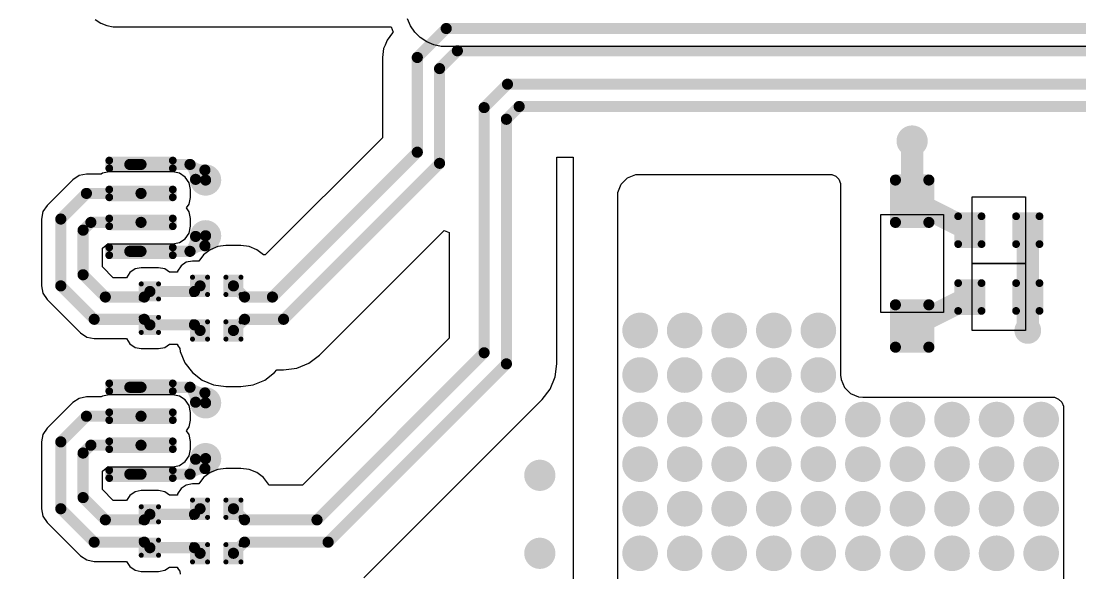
# Model space of a CAD drawing. Header units: millimetres. Extents: x 194 to 375, y 175 to 317.
# Drawn here: x 230.61 to 254.37, y 278.81 to 291.19 of the extents above; entities that cross this region are included whole.
import ezdxf

# ---------------------------------------------------------------- set-up
doc = ezdxf.new("R2010")
doc.units = ezdxf.units.MM
doc.layers.add('Mechanical20', color=56, linetype='Continuous')
doc.layers.add('TopLayer', color=1, linetype='Continuous')

# ---------------------------------------------------------------- blocks, each defined once
blk = doc.blocks.new('TSSOP_8_4')
at = {"layer": 'TopLayer', "const_width": 0.0875}
for points in [[(-1.106, 4.013, 1), (-1.019, 4.013, 1)], [(-0.931, 4.013, 1), (-0.844, 4.013, 1)], [(-0.456, 4.013, 1), (-0.369, 4.013, 1)], [(-0.281, 4.013, 1), (-0.194, 4.013, 1)], [(0.194, 4.013, 1), (0.281, 4.013, 1)], [(0.369, 4.013, 1), (0.456, 4.013, 1)], [(0.844, 4.013, 1), (0.931, 4.013, 1)], [(1.019, 4.013, 1), (1.106, 4.013, 1)], [(-1.106, 2.588, 1), (-1.019, 2.588, 1)], [(-0.931, 2.588, 1), (-0.844, 2.588, 1)], [(-0.456, 2.588, 1), (-0.369, 2.588, 1)], [(-0.281, 2.588, 1), (-0.194, 2.588, 1)], [(0.194, 2.588, 1), (0.281, 2.588, 1)], [(0.369, 2.588, 1), (0.456, 2.588, 1)], [(0.844, 2.588, 1), (0.931, 2.588, 1)], [(1.019, 2.588, 1), (1.106, 2.588, 1)], [(-1.106, -2.588, 1), (-1.019, -2.588, 1)], [(-0.931, -2.588, 1), (-0.844, -2.588, 1)], [(-0.456, -2.588, 1), (-0.369, -2.588, 1)], [(-0.281, -2.588, 1), (-0.194, -2.588, 1)], [(0.194, -2.588, 1), (0.281, -2.588, 1)], [(0.369, -2.588, 1), (0.456, -2.588, 1)], [(0.844, -2.588, 1), (0.931, -2.588, 1)], [(1.019, -2.588, 1), (1.106, -2.588, 1)], [(-1.106, -4.013, 1), (-1.019, -4.013, 1)], [(-0.931, -4.013, 1), (-0.844, -4.013, 1)], [(-0.456, -4.013, 1), (-0.369, -4.013, 1)], [(-0.281, -4.013, 1), (-0.194, -4.013, 1)], [(0.194, -4.013, 1), (0.281, -4.013, 1)], [(0.369, -4.013, 1), (0.456, -4.013, 1)], [(0.844, -4.013, 1), (0.931, -4.013, 1)], [(1.019, -4.013, 1), (1.106, -4.013, 1)]]:
    blk.add_lwpolyline(points, format="xyb", close=True, dxfattribs=at)
at = {"layer": 'TopLayer'}
for points in [[(-1.062, 2.5), (-0.887, 2.5), (-1.062, 4.1), (-0.887, 4.1)], [(-0.413, 2.5), (-0.238, 2.5), (-0.413, 4.1), (-0.238, 4.1)], [(0.238, 2.5), (0.413, 2.5), (0.238, 4.1), (0.413, 4.1)], [(0.887, 2.5), (1.062, 2.5), (0.887, 4.1), (1.062, 4.1)], [(-1.15, 2.588), (-0.8, 2.588), (-1.15, 4.013), (-0.8, 4.013)], [(-0.5, 2.588), (-0.15, 2.588), (-0.5, 4.013), (-0.15, 4.013)], [(0.15, 2.588), (0.5, 2.588), (0.15, 4.013), (0.5, 4.013)], [(0.8, 2.588), (1.15, 2.588), (0.8, 4.013), (1.15, 4.013)], [(-1.15, -4.013), (-0.8, -4.013), (-1.15, -2.588), (-0.8, -2.588)], [(-1.062, -4.1), (-0.887, -4.1), (-1.062, -2.5), (-0.887, -2.5)], [(-0.5, -4.013), (-0.15, -4.013), (-0.5, -2.588), (-0.15, -2.588)], [(-0.413, -4.1), (-0.238, -4.1), (-0.413, -2.5), (-0.238, -2.5)], [(0.15, -4.013), (0.5, -4.013), (0.15, -2.588), (0.5, -2.588)], [(0.238, -4.1), (0.413, -4.1), (0.238, -2.5), (0.413, -2.5)], [(0.8, -4.013), (1.15, -4.013), (0.8, -2.588), (1.15, -2.588)], [(0.887, -4.1), (1.062, -4.1), (0.887, -2.5), (1.062, -2.5)]]:
    blk.add_solid(points, dxfattribs=at)
blk = doc.blocks.new('TSSOP_8_5')
at = {"layer": 'TopLayer', "const_width": 0.0875}
for points in [[(-1.106, 4.013, 1), (-1.019, 4.013, 1)], [(-0.931, 4.013, 1), (-0.844, 4.013, 1)], [(-0.456, 4.013, 1), (-0.369, 4.013, 1)], [(-0.281, 4.013, 1), (-0.194, 4.013, 1)], [(0.194, 4.013, 1), (0.281, 4.013, 1)], [(0.369, 4.013, 1), (0.456, 4.013, 1)], [(0.844, 4.013, 1), (0.931, 4.013, 1)], [(1.019, 4.013, 1), (1.106, 4.013, 1)], [(-1.106, 2.588, 1), (-1.019, 2.588, 1)], [(-0.931, 2.588, 1), (-0.844, 2.588, 1)], [(-0.456, 2.588, 1), (-0.369, 2.588, 1)], [(-0.281, 2.588, 1), (-0.194, 2.588, 1)], [(0.194, 2.588, 1), (0.281, 2.588, 1)], [(0.369, 2.588, 1), (0.456, 2.588, 1)], [(0.844, 2.588, 1), (0.931, 2.588, 1)], [(1.019, 2.588, 1), (1.106, 2.588, 1)], [(-1.106, -2.588, 1), (-1.019, -2.588, 1)], [(-0.931, -2.588, 1), (-0.844, -2.588, 1)], [(-0.456, -2.588, 1), (-0.369, -2.588, 1)], [(-0.281, -2.588, 1), (-0.194, -2.588, 1)], [(0.194, -2.588, 1), (0.281, -2.588, 1)], [(0.369, -2.588, 1), (0.456, -2.588, 1)], [(0.844, -2.588, 1), (0.931, -2.588, 1)], [(1.019, -2.588, 1), (1.106, -2.588, 1)], [(-1.106, -4.013, 1), (-1.019, -4.013, 1)], [(-0.931, -4.013, 1), (-0.844, -4.013, 1)], [(-0.456, -4.013, 1), (-0.369, -4.013, 1)], [(-0.281, -4.013, 1), (-0.194, -4.013, 1)], [(0.194, -4.013, 1), (0.281, -4.013, 1)], [(0.369, -4.013, 1), (0.456, -4.013, 1)], [(0.844, -4.013, 1), (0.931, -4.013, 1)], [(1.019, -4.013, 1), (1.106, -4.013, 1)]]:
    blk.add_lwpolyline(points, format="xyb", close=True, dxfattribs=at)
at = {"layer": 'TopLayer'}
for points in [[(-1.062, 2.5), (-0.887, 2.5), (-1.062, 4.1), (-0.887, 4.1)], [(-0.413, 2.5), (-0.238, 2.5), (-0.413, 4.1), (-0.238, 4.1)], [(0.238, 2.5), (0.413, 2.5), (0.238, 4.1), (0.413, 4.1)], [(0.887, 2.5), (1.062, 2.5), (0.887, 4.1), (1.062, 4.1)], [(-1.15, 2.588), (-0.8, 2.588), (-1.15, 4.013), (-0.8, 4.013)], [(-0.5, 2.588), (-0.15, 2.588), (-0.5, 4.013), (-0.15, 4.013)], [(0.15, 2.588), (0.5, 2.588), (0.15, 4.013), (0.5, 4.013)], [(0.8, 2.588), (1.15, 2.588), (0.8, 4.013), (1.15, 4.013)], [(-1.15, -4.013), (-0.8, -4.013), (-1.15, -2.588), (-0.8, -2.588)], [(-1.062, -4.1), (-0.887, -4.1), (-1.062, -2.5), (-0.887, -2.5)], [(-0.5, -4.013), (-0.15, -4.013), (-0.5, -2.588), (-0.15, -2.588)], [(-0.413, -4.1), (-0.238, -4.1), (-0.413, -2.5), (-0.238, -2.5)], [(0.15, -4.013), (0.5, -4.013), (0.15, -2.588), (0.5, -2.588)], [(0.238, -4.1), (0.413, -4.1), (0.238, -2.5), (0.413, -2.5)], [(0.8, -4.013), (1.15, -4.013), (0.8, -2.588), (1.15, -2.588)], [(0.887, -4.1), (1.062, -4.1), (0.887, -2.5), (1.062, -2.5)]]:
    blk.add_solid(points, dxfattribs=at)
blk = doc.blocks.new('R_1005S_13')
at = {"layer": 'TopLayer', "const_width": 0.0563}
for points in [[(-0.572, 0.194, 1), (-0.516, 0.194, 1)], [(-0.234, 0.194, 1), (-0.178, 0.194, 1)], [(0.178, 0.194, 1), (0.234, 0.194, 1)], [(0.516, 0.194, 1), (0.572, 0.194, 1)], [(-0.572, -0.194, 1), (-0.516, -0.194, 1)], [(-0.234, -0.194, 1), (-0.178, -0.194, 1)], [(0.178, -0.194, 1), (0.234, -0.194, 1)], [(0.516, -0.194, 1), (0.572, -0.194, 1)]]:
    blk.add_lwpolyline(points, format="xyb", close=True, dxfattribs=at)
at = {"layer": 'TopLayer'}
for points in [[(-0.206, 0.25), (-0.544, 0.25), (-0.206, -0.25), (-0.544, -0.25)], [(0.544, 0.25), (0.206, 0.25), (0.544, -0.25), (0.206, -0.25)], [(-0.15, 0.194), (-0.6, 0.194), (-0.15, -0.194), (-0.6, -0.194)], [(0.6, 0.194), (0.15, 0.194), (0.6, -0.194), (0.15, -0.194)]]:
    blk.add_solid(points, dxfattribs=at)
blk = doc.blocks.new('R_1005S_14')
at = {"layer": 'TopLayer', "const_width": 0.0563}
for points in [[(-0.572, 0.194, 1), (-0.516, 0.194, 1)], [(-0.234, 0.194, 1), (-0.178, 0.194, 1)], [(0.178, 0.194, 1), (0.234, 0.194, 1)], [(0.516, 0.194, 1), (0.572, 0.194, 1)], [(-0.572, -0.194, 1), (-0.516, -0.194, 1)], [(-0.234, -0.194, 1), (-0.178, -0.194, 1)], [(0.178, -0.194, 1), (0.234, -0.194, 1)], [(0.516, -0.194, 1), (0.572, -0.194, 1)]]:
    blk.add_lwpolyline(points, format="xyb", close=True, dxfattribs=at)
at = {"layer": 'TopLayer'}
for points in [[(-0.206, 0.25), (-0.544, 0.25), (-0.206, -0.25), (-0.544, -0.25)], [(0.544, 0.25), (0.206, 0.25), (0.544, -0.25), (0.206, -0.25)], [(-0.15, 0.194), (-0.6, 0.194), (-0.15, -0.194), (-0.6, -0.194)], [(0.6, 0.194), (0.15, 0.194), (0.6, -0.194), (0.15, -0.194)]]:
    blk.add_solid(points, dxfattribs=at)
blk = doc.blocks.new('R_1005S_15')
at = {"layer": 'TopLayer', "const_width": 0.0563}
for points in [[(-0.572, 0.194, 1), (-0.516, 0.194, 1)], [(-0.234, 0.194, 1), (-0.178, 0.194, 1)], [(0.178, 0.194, 1), (0.234, 0.194, 1)], [(0.516, 0.194, 1), (0.572, 0.194, 1)], [(-0.572, -0.194, 1), (-0.516, -0.194, 1)], [(-0.234, -0.194, 1), (-0.178, -0.194, 1)], [(0.178, -0.194, 1), (0.234, -0.194, 1)], [(0.516, -0.194, 1), (0.572, -0.194, 1)]]:
    blk.add_lwpolyline(points, format="xyb", close=True, dxfattribs=at)
at = {"layer": 'TopLayer'}
for points in [[(-0.206, 0.25), (-0.544, 0.25), (-0.206, -0.25), (-0.544, -0.25)], [(0.544, 0.25), (0.206, 0.25), (0.544, -0.25), (0.206, -0.25)], [(-0.15, 0.194), (-0.6, 0.194), (-0.15, -0.194), (-0.6, -0.194)], [(0.6, 0.194), (0.15, 0.194), (0.6, -0.194), (0.15, -0.194)]]:
    blk.add_solid(points, dxfattribs=at)
blk = doc.blocks.new('R_1005S_16')
at = {"layer": 'TopLayer', "const_width": 0.0563}
for points in [[(-0.572, 0.194, 1), (-0.516, 0.194, 1)], [(-0.234, 0.194, 1), (-0.178, 0.194, 1)], [(0.178, 0.194, 1), (0.234, 0.194, 1)], [(0.516, 0.194, 1), (0.572, 0.194, 1)], [(-0.572, -0.194, 1), (-0.516, -0.194, 1)], [(-0.234, -0.194, 1), (-0.178, -0.194, 1)], [(0.178, -0.194, 1), (0.234, -0.194, 1)], [(0.516, -0.194, 1), (0.572, -0.194, 1)]]:
    blk.add_lwpolyline(points, format="xyb", close=True, dxfattribs=at)
at = {"layer": 'TopLayer'}
for points in [[(-0.206, 0.25), (-0.544, 0.25), (-0.206, -0.25), (-0.544, -0.25)], [(0.544, 0.25), (0.206, 0.25), (0.544, -0.25), (0.206, -0.25)], [(-0.15, 0.194), (-0.6, 0.194), (-0.15, -0.194), (-0.6, -0.194)], [(0.6, 0.194), (0.15, 0.194), (0.6, -0.194), (0.15, -0.194)]]:
    blk.add_solid(points, dxfattribs=at)
blk = doc.blocks.new('C_1005S_19')
at = {"layer": 'TopLayer', "const_width": 0.0563}
for points in [[(-0.572, 0.194, 1), (-0.516, 0.194, 1)], [(-0.234, 0.194, 1), (-0.178, 0.194, 1)], [(0.178, 0.194, 1), (0.234, 0.194, 1)], [(0.516, 0.194, 1), (0.572, 0.194, 1)], [(-0.572, -0.194, 1), (-0.516, -0.194, 1)], [(-0.234, -0.194, 1), (-0.178, -0.194, 1)], [(0.178, -0.194, 1), (0.234, -0.194, 1)], [(0.516, -0.194, 1), (0.572, -0.194, 1)]]:
    blk.add_lwpolyline(points, format="xyb", close=True, dxfattribs=at)
at = {"layer": 'TopLayer'}
for points in [[(-0.206, 0.25), (-0.544, 0.25), (-0.206, -0.25), (-0.544, -0.25)], [(0.544, 0.25), (0.206, 0.25), (0.544, -0.25), (0.206, -0.25)], [(-0.15, 0.194), (-0.6, 0.194), (-0.15, -0.194), (-0.6, -0.194)], [(0.6, 0.194), (0.15, 0.194), (0.6, -0.194), (0.15, -0.194)]]:
    blk.add_solid(points, dxfattribs=at)
blk = doc.blocks.new('C_1005S_21')
at = {"layer": 'TopLayer', "const_width": 0.0563}
for points in [[(-0.572, 0.194, 1), (-0.516, 0.194, 1)], [(-0.234, 0.194, 1), (-0.178, 0.194, 1)], [(0.178, 0.194, 1), (0.234, 0.194, 1)], [(0.516, 0.194, 1), (0.572, 0.194, 1)], [(-0.572, -0.194, 1), (-0.516, -0.194, 1)], [(-0.234, -0.194, 1), (-0.178, -0.194, 1)], [(0.178, -0.194, 1), (0.234, -0.194, 1)], [(0.516, -0.194, 1), (0.572, -0.194, 1)]]:
    blk.add_lwpolyline(points, format="xyb", close=True, dxfattribs=at)
at = {"layer": 'TopLayer'}
for points in [[(-0.206, 0.25), (-0.544, 0.25), (-0.206, -0.25), (-0.544, -0.25)], [(0.544, 0.25), (0.206, 0.25), (0.544, -0.25), (0.206, -0.25)], [(-0.15, 0.194), (-0.6, 0.194), (-0.15, -0.194), (-0.6, -0.194)], [(0.6, 0.194), (0.15, 0.194), (0.6, -0.194), (0.15, -0.194)]]:
    blk.add_solid(points, dxfattribs=at)
blk = doc.blocks.new('SOD_323_121')
at = {"layer": 'TopLayer'}
for p, q in [((-1.1, -0.7), (-1.1, 0.7)), ((-1.1, 0.7), (1.1, 0.7)), ((1.1, 0.7), (1.1, -0.7)), ((1.1, -0.7), (-1.1, -0.7))]:
    blk.add_line(p, q, dxfattribs=at)
at = {"layer": 'TopLayer', "const_width": 0.125}
for points in [[(-1.937, 0.375, 1), (-1.813, 0.375, 1)], [(-0.987, 0.375, 1), (-0.863, 0.375, 1)], [(0.863, 0.375, 1), (0.987, 0.375, 1)], [(1.813, 0.375, 1), (1.937, 0.375, 1)], [(-1.937, -0.375, 1), (-1.813, -0.375, 1)], [(-0.987, -0.375, 1), (-0.863, -0.375, 1)], [(0.863, -0.375, 1), (0.987, -0.375, 1)], [(1.813, -0.375, 1), (1.937, -0.375, 1)]]:
    blk.add_lwpolyline(points, format="xyb", close=True, dxfattribs=at)
at = {"layer": 'TopLayer'}
for points in [[(-1.875, -0.5), (-0.925, -0.5), (-1.875, 0.5), (-0.925, 0.5)], [(1.875, 0.5), (0.925, 0.5), (1.875, -0.5), (0.925, -0.5)], [(-2, -0.375), (-0.8, -0.375), (-2, 0.375), (-0.8, 0.375)], [(2, 0.375), (0.8, 0.375), (2, -0.375), (0.8, -0.375)]]:
    blk.add_solid(points, dxfattribs=at)
blk = doc.blocks.new('R_1608S_151')
at = {"layer": 'TopLayer'}
for p, q in [((-0.6, -0.75), (-0.6, 0.75)), ((-0.6, 0.75), (0.6, 0.75)), ((0.6, 0.75), (0.6, -0.75)), ((0.6, -0.75), (-0.6, -0.75))]:
    blk.add_line(p, q, dxfattribs=at)
at = {"layer": 'TopLayer', "const_width": 0.0875}
for points in [[(-0.956, 0.312, 1), (-0.869, 0.312, 1)], [(-0.431, 0.312, 1), (-0.344, 0.312, 1)], [(0.344, 0.312, 1), (0.431, 0.312, 1)], [(0.869, 0.312, 1), (0.956, 0.312, 1)], [(-0.956, -0.312, 1), (-0.869, -0.312, 1)], [(-0.431, -0.312, 1), (-0.344, -0.312, 1)], [(0.344, -0.312, 1), (0.431, -0.312, 1)], [(0.869, -0.312, 1), (0.956, -0.312, 1)]]:
    blk.add_lwpolyline(points, format="xyb", close=True, dxfattribs=at)
at = {"layer": 'TopLayer'}
for points in [[(-0.3, -0.312), (-0.3, 0.312), (-1, -0.312), (-1, 0.312)], [(-0.387, -0.4), (-0.387, 0.4), (-0.912, -0.4), (-0.912, 0.4)], [(1, -0.312), (1, 0.312), (0.3, -0.312), (0.3, 0.312)], [(0.912, -0.4), (0.912, 0.4), (0.387, -0.4), (0.387, 0.4)]]:
    blk.add_solid(points, dxfattribs=at)
blk = doc.blocks.new('R_1608S_152')
at = {"layer": 'TopLayer'}
for p, q in [((-0.6, -0.75), (-0.6, 0.75)), ((-0.6, 0.75), (0.6, 0.75)), ((0.6, 0.75), (0.6, -0.75)), ((0.6, -0.75), (-0.6, -0.75))]:
    blk.add_line(p, q, dxfattribs=at)
at = {"layer": 'TopLayer', "const_width": 0.0875}
for points in [[(-0.956, 0.312, 1), (-0.869, 0.312, 1)], [(-0.431, 0.312, 1), (-0.344, 0.312, 1)], [(0.344, 0.312, 1), (0.431, 0.312, 1)], [(0.869, 0.312, 1), (0.956, 0.312, 1)], [(-0.956, -0.312, 1), (-0.869, -0.312, 1)], [(-0.431, -0.312, 1), (-0.344, -0.312, 1)], [(0.344, -0.312, 1), (0.431, -0.312, 1)], [(0.869, -0.312, 1), (0.956, -0.312, 1)]]:
    blk.add_lwpolyline(points, format="xyb", close=True, dxfattribs=at)
at = {"layer": 'TopLayer'}
for points in [[(-0.3, -0.312), (-0.3, 0.312), (-1, -0.312), (-1, 0.312)], [(-0.387, -0.4), (-0.387, 0.4), (-0.912, -0.4), (-0.912, 0.4)], [(1, -0.312), (1, 0.312), (0.3, -0.312), (0.3, 0.312)], [(0.912, -0.4), (0.912, 0.4), (0.387, -0.4), (0.387, 0.4)]]:
    blk.add_solid(points, dxfattribs=at)

msp = doc.modelspace()

# ---------------------------------------------------------------- linework, layer by layer
at = {"layer": 'Mechanical20', "const_width": 0.1}
msp.add_lwpolyline([(206.5, 273.9, -0.633005), (299.5, 278.125)], format="xyb", dxfattribs=at)
at = {"layer": 'TopLayer'}
for p, q in [((232.274, 291.229), (232.396, 291.148)), ((232.396, 291.148), (232.532, 291.091)), ((232.532, 291.091), (232.676, 291.063)), ((232.676, 291.063), (232.75, 291.059)), ((232.75, 291.059), (238.913, 291.059)), ((238.913, 291.059), (238.961, 290.942)), ((239.35, 291.086), (239.284, 291.245)), ((239.445, 290.942), (239.35, 291.086)), ((238.947, 290.928), (238.823, 290.766)), ((238.961, 290.942), (238.947, 290.928)), ((239.567, 290.82), (239.445, 290.942)), ((239.711, 290.725), (239.567, 290.82)), ((238.745, 290.577), (238.718, 290.375)), ((238.777, 290.655), (238.745, 290.577)), ((238.823, 290.766), (238.777, 290.655)), ((239.87, 290.659), (239.711, 290.725)), ((240.039, 290.625), (239.87, 290.659)), ((240.125, 290.625), (240.039, 290.625)), ((278.75, 290.625), (240.125, 290.625)), ((238.718, 290.375), (238.718, 288.574)), ((238.718, 288.574), (236.089, 285.945)), ((242.635, 283.5), (242.635, 288.14)), ((242.635, 288.14), (243, 288.14)), ((243, 288.14), (243, 275.032)), ((231.909, 287.725), (231.769, 287.631)), ((232.075, 287.758), (231.909, 287.725)), ((232.408, 287.758), (232.075, 287.758)), ((232.436, 287.778), (232.408, 287.758)), ((232.588, 287.808), (232.436, 287.778)), ((234.013, 287.808), (232.588, 287.808)), ((234.164, 287.778), (234.013, 287.808)), ((234.292, 287.692), (234.164, 287.778)), ((244.217, 287.674), (244.401, 287.75)), ((244.401, 287.75), (244.5, 287.75)), ((244.5, 287.75), (244.5, 287.75)), ((244.5, 287.75), (248.75, 287.75)), ((248.75, 287.75), (248.8, 287.75)), ((248.8, 287.75), (248.892, 287.712)), ((248.892, 287.712), (248.962, 287.642)), ((231.769, 287.631), (231.194, 287.056)), ((234.378, 287.564), (234.292, 287.692)), ((234.408, 287.412), (234.378, 287.564)), ((244, 287.349), (244.076, 287.533)), ((244.076, 287.533), (244.217, 287.674)), ((248.962, 287.642), (249, 287.55)), ((249, 287.55), (249, 287.5)), ((249, 287.5), (249, 287.5)), ((249, 287.5), (249, 283.25)), ((234.378, 287.086), (234.408, 287.237)), ((234.408, 287.237), (234.408, 287.412)), ((244, 287.25), (244, 287.349)), ((244, 275.125), (244, 287.25)), ((231.194, 287.056), (231.1, 286.916)), ((234.32, 287), (234.378, 287.086)), ((234.378, 286.914), (234.32, 287)), ((231.1, 286.916), (231.067, 286.75)), ((231.067, 286.75), (231.067, 285.25)), ((234.408, 286.762), (234.378, 286.914)), ((234.408, 286.587), (234.408, 286.762)), ((234.378, 286.436), (234.408, 286.587)), ((234.164, 286.222), (234.292, 286.308)), ((234.292, 286.308), (234.378, 286.436)), ((237.302, 283.698), (240.101, 286.496)), ((240.101, 286.496), (240.218, 286.448)), ((240.218, 286.448), (240.218, 284.074)), ((232.433, 286.094), (232.56, 286.198)), ((232.433, 285.679), (232.433, 286.094)), ((232.56, 286.198), (232.588, 286.192)), ((232.588, 286.192), (234.013, 286.192)), ((234.013, 286.192), (234.164, 286.222)), ((234.85, 286.061), (234.702, 285.947)), ((235.022, 286.132), (234.85, 286.061)), ((235.206, 286.156), (235.022, 286.132)), ((235.544, 286.156), (235.206, 286.156)), ((235.728, 286.132), (235.544, 286.156)), ((235.9, 286.061), (235.728, 286.132)), ((236.047, 285.947), (235.9, 286.061)), ((234.456, 285.807), (234.317, 285.779)), ((234.595, 285.807), (234.456, 285.807)), ((234.702, 285.947), (234.595, 285.807)), ((236.089, 285.945), (236.047, 285.947)), ((232.679, 285.433), (232.433, 285.679)), ((233.167, 285.629), (233.049, 285.55)), ((233.306, 285.657), (233.167, 285.629)), ((233.694, 285.657), (233.306, 285.657)), ((233.833, 285.629), (233.694, 285.657)), ((233.939, 285.558), (233.833, 285.629)), ((234.116, 285.558), (233.939, 285.558)), ((234.121, 285.583), (234.116, 285.558)), ((234.2, 285.701), (234.121, 285.583)), ((234.317, 285.779), (234.2, 285.701)), ((232.971, 285.433), (232.679, 285.433)), ((233.049, 285.55), (232.971, 285.433)), ((231.067, 285.25), (231.1, 285.084)), ((231.1, 285.084), (231.194, 284.944)), ((231.194, 284.944), (231.944, 284.194)), ((231.944, 284.194), (232.084, 284.1)), ((232.084, 284.1), (232.25, 284.067)), ((232.25, 284.067), (232.971, 284.067)), ((232.971, 284.067), (233.049, 283.95)), ((233.049, 283.95), (233.167, 283.871)), ((233.833, 283.871), (233.939, 283.942)), ((233.939, 283.942), (234.116, 283.942)), ((234.116, 283.942), (234.121, 283.917)), ((234.121, 283.917), (234.168, 283.846)), ((240.218, 284.074), (236.926, 280.782)), ((233.167, 283.871), (233.306, 283.843)), ((233.306, 283.843), (233.694, 283.843)), ((233.694, 283.843), (233.833, 283.871)), ((234.168, 283.846), (234.177, 283.781)), ((234.177, 283.781), (234.284, 283.524)), ((237.067, 283.517), (237.302, 283.698)), ((234.284, 283.524), (234.453, 283.303)), ((236.794, 283.404), (237.067, 283.517)), ((242.596, 283.206), (242.635, 283.5)), ((234.453, 283.303), (234.673, 283.134)), ((236.076, 283.134), (236.297, 283.303)), ((236.297, 283.303), (236.345, 283.365)), ((236.345, 283.365), (236.5, 283.365)), ((236.5, 283.365), (236.794, 283.404)), ((242.483, 282.933), (242.596, 283.206)), ((249, 283.25), (249.01, 283.152)), ((234.673, 283.134), (234.93, 283.027)), ((234.93, 283.027), (235.206, 282.991)), ((235.206, 282.991), (235.544, 282.991)), ((235.544, 282.991), (235.819, 283.027)), ((235.819, 283.027), (236.076, 283.134)), ((249.01, 283.152), (249.084, 282.972)), ((249.084, 282.972), (249.222, 282.834)), ((231.909, 282.725), (231.769, 282.631)), ((232.075, 282.758), (231.909, 282.725)), ((232.408, 282.758), (232.075, 282.758)), ((232.436, 282.778), (232.408, 282.758)), ((232.588, 282.808), (232.436, 282.778)), ((234.013, 282.808), (232.588, 282.808)), ((234.164, 282.778), (234.013, 282.808)), ((234.292, 282.692), (234.164, 282.778)), ((242.302, 282.698), (242.483, 282.933)), ((249.222, 282.834), (249.402, 282.76)), ((249.402, 282.76), (249.5, 282.75)), ((249.5, 282.75), (249.5, 282.75)), ((249.5, 282.75), (253.75, 282.75)), ((253.75, 282.75), (253.8, 282.75)), ((253.8, 282.75), (253.892, 282.712)), ((253.892, 282.712), (253.962, 282.642)), ((231.769, 282.631), (231.194, 282.056)), ((234.378, 282.564), (234.292, 282.692)), ((234.408, 282.412), (234.378, 282.564)), ((238.302, 278.698), (242.302, 282.698)), ((253.962, 282.642), (254, 282.55)), ((254, 282.55), (254, 282.5)), ((254, 282.5), (254, 282.5)), ((254, 282.5), (254, 275.125)), ((234.378, 282.086), (234.408, 282.237)), ((234.408, 282.237), (234.408, 282.412)), ((231.194, 282.056), (231.1, 281.916)), ((234.32, 282), (234.378, 282.086)), ((234.378, 281.914), (234.32, 282)), ((231.1, 281.916), (231.067, 281.75)), ((234.408, 281.762), (234.378, 281.914)), ((234.408, 281.587), (234.408, 281.762)), ((231.067, 281.75), (231.067, 280.25)), ((234.378, 281.436), (234.408, 281.587)), ((234.164, 281.222), (234.292, 281.308)), ((234.292, 281.308), (234.378, 281.436)), ((232.433, 281.094), (232.56, 281.198)), ((232.433, 280.679), (232.433, 281.094)), ((232.56, 281.198), (232.588, 281.192)), ((232.588, 281.192), (234.013, 281.192)), ((234.013, 281.192), (234.164, 281.222)), ((234.85, 281.061), (234.702, 280.947)), ((235.022, 281.132), (234.85, 281.061)), ((235.206, 281.156), (235.022, 281.132)), ((235.544, 281.156), (235.206, 281.156)), ((235.728, 281.132), (235.544, 281.156)), ((235.9, 281.061), (235.728, 281.132)), ((236.047, 280.947), (235.9, 281.061)), ((234.456, 280.807), (234.317, 280.779)), ((234.595, 280.807), (234.456, 280.807)), ((234.702, 280.947), (234.595, 280.807)), ((236.161, 280.8), (236.047, 280.947)), ((232.679, 280.433), (232.433, 280.679)), ((233.167, 280.629), (233.049, 280.55)), ((233.306, 280.657), (233.167, 280.629)), ((233.694, 280.657), (233.306, 280.657)), ((233.833, 280.629), (233.694, 280.657)), ((233.939, 280.558), (233.833, 280.629)), ((234.121, 280.583), (234.116, 280.558)), ((234.2, 280.701), (234.121, 280.583)), ((234.317, 280.779), (234.2, 280.701)), ((236.168, 280.782), (236.161, 280.8)), ((236.926, 280.782), (236.168, 280.782)), ((232.971, 280.433), (232.679, 280.433)), ((233.049, 280.55), (232.971, 280.433)), ((234.116, 280.558), (233.939, 280.558)), ((231.067, 280.25), (231.1, 280.084)), ((231.1, 280.084), (231.194, 279.944)), ((231.194, 279.944), (231.944, 279.194)), ((231.944, 279.194), (232.084, 279.1)), ((232.084, 279.1), (232.25, 279.067)), ((232.25, 279.067), (232.971, 279.067)), ((232.971, 279.067), (233.049, 278.95)), ((233.049, 278.95), (233.167, 278.871)), ((233.833, 278.871), (233.939, 278.942)), ((233.939, 278.942), (234.116, 278.942)), ((234.116, 278.942), (234.121, 278.917)), ((234.121, 278.917), (234.168, 278.846)), ((233.167, 278.871), (233.306, 278.843)), ((233.306, 278.843), (233.694, 278.843)), ((233.694, 278.843), (233.833, 278.871)), ((234.168, 278.846), (234.177, 278.781))]:
    msp.add_line(p, q, dxfattribs=at)
for points, const_width in [([(239.5, 290.375), (240.15, 291.025)], 0.25), ([(240.15, 291.025), (268.475, 291.025)], 0.25), ([(240, 290.125), (240.4, 290.525)], 0.25), ([(240.4, 290.525), (268.1, 290.525)], 0.25), ([(239.5, 288.25), (239.5, 290.375)], 0.25), ([(240, 288), (240, 290.125)], 0.25), ([(241, 289.25), (241.525, 289.775)], 0.25), ([(241.525, 289.775), (255.475, 289.775)], 0.25), ([(241, 283.75), (241, 289.25)], 0.25), ([(241.5, 288.988), (241.787, 289.275)], 0.25), ([(241.787, 289.275), (255.1, 289.275)], 0.25), ([(241.5, 283.5), (241.5, 288.988)], 0.25), ([(250.605, 287.15), (250.605, 288.5)], 0.5), ([(236.25, 285), (239.5, 288.25)], 0.25), ([(233.05, 287.975), (233.3, 287.975)], 0.25), ([(233.3, 287.975), (234.4, 287.975)], 0.25), ([(234.4, 287.975), (234.75, 287.625)], 0.25), ([(236.5, 284.5), (240, 288)], 0.25), ([(231.5, 286.75), (232.075, 287.325)], 0.25), ([(232.075, 287.325), (233.3, 287.325)], 0.25), ([(250.605, 287.15), (251.9, 286.5)], 0.5), ([(231.5, 285.25), (231.5, 286.75)], 0.25), ([(232, 286.5), (232.175, 286.675)], 0.25), ([(232.175, 286.675), (233.3, 286.675)], 0.25), ([(253.2, 285), (253.2, 286.5)], 0.5), ([(232, 285.5), (232, 286.5)], 0.25), ([(234.4, 286.025), (234.75, 286.375)], 0.25), ([(233.05, 286.025), (233.3, 286.025)], 0.25), ([(233.3, 286.025), (234.4, 286.025)], 0.25), ([(232, 285.5), (232.5, 285)], 0.25), ([(231.5, 285.25), (232.25, 284.5)], 0.25), ([(234.5, 285.125), (234.625, 285.25)], 0.25), ([(235.375, 285.25), (235.625, 285)], 0.25), ([(232.5, 285), (233.375, 285)], 0.25), ([(233.375, 285), (233.5, 285.125)], 0.25), ([(233.5, 285.125), (234.5, 285.125)], 0.25), ([(235.625, 285), (236.25, 285)], 0.25), ([(250.605, 284.35), (251.9, 285)], 0.5), ([(253.2, 284.25), (253.2, 285)], 0.5), ([(232.25, 284.5), (233.375, 284.5)], 0.25), ([(233.375, 284.5), (233.5, 284.375)], 0.25), ([(235.375, 284.25), (235.625, 284.5)], 0.25), ([(235.625, 284.5), (236.5, 284.5)], 0.25), ([(233.5, 284.375), (234.5, 284.375)], 0.25), ([(234.5, 284.375), (234.625, 284.25)], 0.25), ([(237.25, 280), (241, 283.75)], 0.25), ([(237.5, 279.5), (241.5, 283.5)], 0.25), ([(233.05, 282.975), (233.3, 282.975)], 0.25), ([(233.3, 282.975), (234.4, 282.975)], 0.25), ([(234.4, 282.975), (234.75, 282.625)], 0.25), ([(231.5, 281.75), (232.075, 282.325)], 0.25), ([(232.075, 282.325), (233.3, 282.325)], 0.25), ([(231.5, 280.25), (231.5, 281.75)], 0.25), ([(232, 281.5), (232.175, 281.675)], 0.25), ([(232.175, 281.675), (233.3, 281.675)], 0.25), ([(232, 280.5), (232, 281.5)], 0.25), ([(234.4, 281.025), (234.75, 281.375)], 0.25), ([(233.05, 281.025), (233.3, 281.025)], 0.25), ([(233.3, 281.025), (234.4, 281.025)], 0.25), ([(232, 280.5), (232.5, 280)], 0.25), ([(231.5, 280.25), (232.25, 279.5)], 0.25), ([(234.5, 280.125), (234.625, 280.25)], 0.25), ([(235.375, 280.25), (235.625, 280)], 0.25), ([(232.5, 280), (233.375, 280)], 0.25), ([(233.375, 280), (233.5, 280.125)], 0.25), ([(233.5, 280.125), (234.5, 280.125)], 0.25), ([(235.625, 280), (237.25, 280)], 0.25), ([(232.25, 279.5), (233.375, 279.5)], 0.25), ([(233.375, 279.5), (233.5, 279.375)], 0.25), ([(235.375, 279.25), (235.625, 279.5)], 0.25), ([(235.625, 279.5), (237.5, 279.5)], 0.25), ([(233.5, 279.375), (234.5, 279.375)], 0.25), ([(234.5, 279.375), (234.625, 279.25)], 0.25)]:
    msp.add_lwpolyline(points, dxfattribs=dict(at, const_width=const_width))
for points, const_width in [([(240.087, 291.025, 1), (240.212, 291.025, 1)], 0.125), ([(240.087, 291.025, 1), (240.212, 291.025, 1)], 0.125), ([(240.337, 290.525, 1), (240.462, 290.525, 1)], 0.125), ([(240.337, 290.525, 1), (240.462, 290.525, 1)], 0.125), ([(239.438, 290.375, 1), (239.563, 290.375, 1)], 0.125), ([(239.438, 290.375, 1), (239.563, 290.375, 1)], 0.125), ([(239.938, 290.125, 1), (240.062, 290.125, 1)], 0.125), ([(239.938, 290.125, 1), (240.062, 290.125, 1)], 0.125), ([(241.462, 289.775, 1), (241.587, 289.775, 1)], 0.125), ([(241.462, 289.775, 1), (241.587, 289.775, 1)], 0.125), ([(240.938, 289.25, 1), (241.062, 289.25, 1)], 0.125), ([(240.938, 289.25, 1), (241.062, 289.25, 1)], 0.125), ([(241.724, 289.275, 1), (241.849, 289.275, 1)], 0.125), ([(241.724, 289.275, 1), (241.849, 289.275, 1)], 0.125), ([(241.438, 288.988, 1), (241.563, 288.988, 1)], 0.125), ([(241.438, 288.988, 1), (241.563, 288.988, 1)], 0.125), ([(250.43, 288.5, 1), (250.78, 288.5, 1)], 0.35), ([(250.48, 288.5, 1), (250.73, 288.5, 1)], 0.25), ([(239.438, 288.25, 1), (239.563, 288.25, 1)], 0.125), ([(239.438, 288.25, 1), (239.563, 288.25, 1)], 0.125), ([(232.987, 287.975, 1), (233.112, 287.975, 1)], 0.125), ([(233.238, 287.975, 1), (233.363, 287.975, 1)], 0.125), ([(233.238, 287.975, 1), (233.363, 287.975, 1)], 0.125), ([(234.337, 287.975, 1), (234.462, 287.975, 1)], 0.125), ([(234.337, 287.975, 1), (234.462, 287.975, 1)], 0.125), ([(234.338, 287.975, 1), (234.463, 287.975, 1)], 0.125), ([(234.338, 287.975, 1), (234.463, 287.975, 1)], 0.125), ([(234.575, 287.625, 1), (234.925, 287.625, 1)], 0.35), ([(234.672, 287.849, 1), (234.797, 287.849, 1)], 0.125), ([(239.938, 288, 1), (240.062, 288, 1)], 0.125), ([(239.938, 288, 1), (240.062, 288, 1)], 0.125), ([(234.463, 287.64, 1), (234.588, 287.64, 1)], 0.125), ([(234.687, 287.625, 1), (234.812, 287.625, 1)], 0.125), ([(232.013, 287.325, 1), (232.138, 287.325, 1)], 0.125), ([(232.013, 287.325, 1), (232.138, 287.325, 1)], 0.125), ([(233.238, 287.325, 1), (233.363, 287.325, 1)], 0.125), ([(250.48, 287.15, 1), (250.73, 287.15, 1)], 0.25), ([(250.48, 287.15, 1), (250.73, 287.15, 1)], 0.25), ([(231.438, 286.75, 1), (231.563, 286.75, 1)], 0.125), ([(231.438, 286.75, 1), (231.563, 286.75, 1)], 0.125), ([(232.113, 286.675, 1), (232.238, 286.675, 1)], 0.125), ([(232.113, 286.675, 1), (232.238, 286.675, 1)], 0.125), ([(233.238, 286.675, 1), (233.363, 286.675, 1)], 0.125), ([(251.775, 286.5, 1), (252.025, 286.5, 1)], 0.25), ([(253.075, 286.5, 1), (253.325, 286.5, 1)], 0.25), ([(231.938, 286.5, 1), (232.063, 286.5, 1)], 0.125), ([(231.938, 286.5, 1), (232.063, 286.5, 1)], 0.125), ([(234.575, 286.375, 1), (234.925, 286.375, 1)], 0.35), ([(234.463, 286.36, 1), (234.588, 286.36, 1)], 0.125), ([(234.672, 286.151, 1), (234.797, 286.151, 1)], 0.125), ([(234.687, 286.375, 1), (234.812, 286.375, 1)], 0.125), ([(232.987, 286.025, 1), (233.112, 286.025, 1)], 0.125), ([(233.238, 286.025, 1), (233.363, 286.025, 1)], 0.125), ([(233.238, 286.025, 1), (233.363, 286.025, 1)], 0.125), ([(234.337, 286.025, 1), (234.462, 286.025, 1)], 0.125), ([(234.337, 286.025, 1), (234.462, 286.025, 1)], 0.125), ([(234.338, 286.025, 1), (234.463, 286.025, 1)], 0.125), ([(234.338, 286.025, 1), (234.463, 286.025, 1)], 0.125), ([(231.938, 285.5, 1), (232.063, 285.5, 1)], 0.125), ([(231.938, 285.5, 1), (232.063, 285.5, 1)], 0.125), ([(231.438, 285.25, 1), (231.563, 285.25, 1)], 0.125), ([(231.438, 285.25, 1), (231.563, 285.25, 1)], 0.125), ([(234.563, 285.25, 1), (234.688, 285.25, 1)], 0.125), ([(235.312, 285.25, 1), (235.437, 285.25, 1)], 0.125), ([(232.438, 285, 1), (232.562, 285, 1)], 0.125), ([(232.438, 285, 1), (232.562, 285, 1)], 0.125), ([(233.313, 285, 1), (233.438, 285, 1)], 0.125), ([(233.313, 285, 1), (233.438, 285, 1)], 0.125), ([(233.438, 285.125, 1), (233.562, 285.125, 1)], 0.125), ([(233.438, 285.125, 1), (233.562, 285.125, 1)], 0.125), ([(234.437, 285.125, 1), (234.562, 285.125, 1)], 0.125), ([(234.437, 285.125, 1), (234.562, 285.125, 1)], 0.125), ([(235.562, 285, 1), (235.687, 285, 1)], 0.125), ([(235.562, 285, 1), (235.687, 285, 1)], 0.125), ([(236.187, 285, 1), (236.312, 285, 1)], 0.125), ([(236.187, 285, 1), (236.312, 285, 1)], 0.125), ([(251.775, 285, 1), (252.025, 285, 1)], 0.25), ([(253.075, 285, 1), (253.325, 285, 1)], 0.25), ([(253.075, 285, 1), (253.325, 285, 1)], 0.25), ([(232.188, 284.5, 1), (232.312, 284.5, 1)], 0.125), ([(232.188, 284.5, 1), (232.312, 284.5, 1)], 0.125), ([(233.313, 284.5, 1), (233.438, 284.5, 1)], 0.125), ([(233.313, 284.5, 1), (233.438, 284.5, 1)], 0.125), ([(235.562, 284.5, 1), (235.687, 284.5, 1)], 0.125), ([(235.562, 284.5, 1), (235.687, 284.5, 1)], 0.125), ([(236.437, 284.5, 1), (236.562, 284.5, 1)], 0.125), ([(236.437, 284.5, 1), (236.562, 284.5, 1)], 0.125), ([(244.3, 284.25, 1), (244.7, 284.25, 1)], 0.4), ([(245.3, 284.25, 1), (245.7, 284.25, 1)], 0.4), ([(246.3, 284.25, 1), (246.7, 284.25, 1)], 0.4), ([(247.3, 284.25, 1), (247.7, 284.25, 1)], 0.4), ([(248.3, 284.25, 1), (248.7, 284.25, 1)], 0.4), ([(233.438, 284.375, 1), (233.562, 284.375, 1)], 0.125), ([(233.438, 284.375, 1), (233.562, 284.375, 1)], 0.125), ([(234.437, 284.375, 1), (234.562, 284.375, 1)], 0.125), ([(234.437, 284.375, 1), (234.562, 284.375, 1)], 0.125), ([(234.563, 284.25, 1), (234.688, 284.25, 1)], 0.125), ([(235.312, 284.25, 1), (235.437, 284.25, 1)], 0.125), ([(250.48, 284.35, 1), (250.73, 284.35, 1)], 0.25), ([(253.05, 284.25, 1), (253.35, 284.25, 1)], 0.3), ([(253.075, 284.25, 1), (253.325, 284.25, 1)], 0.25), ([(240.938, 283.75, 1), (241.062, 283.75, 1)], 0.125), ([(240.938, 283.75, 1), (241.062, 283.75, 1)], 0.125), ([(241.438, 283.5, 1), (241.563, 283.5, 1)], 0.125), ([(241.438, 283.5, 1), (241.563, 283.5, 1)], 0.125), ([(244.3, 283.25, 1), (244.7, 283.25, 1)], 0.4), ([(245.3, 283.25, 1), (245.7, 283.25, 1)], 0.4), ([(246.3, 283.25, 1), (246.7, 283.25, 1)], 0.4), ([(247.3, 283.25, 1), (247.7, 283.25, 1)], 0.4), ([(248.3, 283.25, 1), (248.7, 283.25, 1)], 0.4), ([(232.987, 282.975, 1), (233.112, 282.975, 1)], 0.125), ([(233.238, 282.975, 1), (233.363, 282.975, 1)], 0.125), ([(233.238, 282.975, 1), (233.363, 282.975, 1)], 0.125), ([(234.337, 282.975, 1), (234.462, 282.975, 1)], 0.125), ([(234.337, 282.975, 1), (234.462, 282.975, 1)], 0.125), ([(234.338, 282.975, 1), (234.463, 282.975, 1)], 0.125), ([(234.338, 282.975, 1), (234.463, 282.975, 1)], 0.125), ([(234.575, 282.625, 1), (234.925, 282.625, 1)], 0.35), ([(234.672, 282.849, 1), (234.797, 282.849, 1)], 0.125), ([(234.463, 282.64, 1), (234.588, 282.64, 1)], 0.125), ([(234.687, 282.625, 1), (234.812, 282.625, 1)], 0.125), ([(244.3, 282.25, 1), (244.7, 282.25, 1)], 0.4), ([(245.3, 282.25, 1), (245.7, 282.25, 1)], 0.4), ([(246.3, 282.25, 1), (246.7, 282.25, 1)], 0.4), ([(247.3, 282.25, 1), (247.7, 282.25, 1)], 0.4), ([(248.3, 282.25, 1), (248.7, 282.25, 1)], 0.4), ([(249.3, 282.25, 1), (249.7, 282.25, 1)], 0.4), ([(250.3, 282.25, 1), (250.7, 282.25, 1)], 0.4), ([(251.3, 282.25, 1), (251.7, 282.25, 1)], 0.4), ([(252.3, 282.25, 1), (252.7, 282.25, 1)], 0.4), ([(253.3, 282.25, 1), (253.7, 282.25, 1)], 0.4), ([(232.013, 282.325, 1), (232.138, 282.325, 1)], 0.125), ([(232.013, 282.325, 1), (232.138, 282.325, 1)], 0.125), ([(233.238, 282.325, 1), (233.363, 282.325, 1)], 0.125), ([(231.438, 281.75, 1), (231.563, 281.75, 1)], 0.125), ([(231.438, 281.75, 1), (231.563, 281.75, 1)], 0.125), ([(232.113, 281.675, 1), (232.238, 281.675, 1)], 0.125), ([(232.113, 281.675, 1), (232.238, 281.675, 1)], 0.125), ([(233.238, 281.675, 1), (233.363, 281.675, 1)], 0.125), ([(231.938, 281.5, 1), (232.063, 281.5, 1)], 0.125), ([(231.938, 281.5, 1), (232.063, 281.5, 1)], 0.125), ([(234.575, 281.375, 1), (234.925, 281.375, 1)], 0.35), ([(244.3, 281.25, 1), (244.7, 281.25, 1)], 0.4), ([(245.3, 281.25, 1), (245.7, 281.25, 1)], 0.4), ([(246.3, 281.25, 1), (246.7, 281.25, 1)], 0.4), ([(247.3, 281.25, 1), (247.7, 281.25, 1)], 0.4), ([(248.3, 281.25, 1), (248.7, 281.25, 1)], 0.4), ([(249.3, 281.25, 1), (249.7, 281.25, 1)], 0.4), ([(250.3, 281.25, 1), (250.7, 281.25, 1)], 0.4), ([(251.3, 281.25, 1), (251.7, 281.25, 1)], 0.4), ([(252.3, 281.25, 1), (252.7, 281.25, 1)], 0.4), ([(253.3, 281.25, 1), (253.7, 281.25, 1)], 0.4), ([(234.463, 281.36, 1), (234.588, 281.36, 1)], 0.125), ([(234.687, 281.375, 1), (234.812, 281.375, 1)], 0.125), ([(242.075, 281, 1), (242.425, 281, 1)], 0.35), ([(232.987, 281.025, 1), (233.112, 281.025, 1)], 0.125), ([(233.238, 281.025, 1), (233.363, 281.025, 1)], 0.125), ([(233.238, 281.025, 1), (233.363, 281.025, 1)], 0.125), ([(234.337, 281.025, 1), (234.462, 281.025, 1)], 0.125), ([(234.337, 281.025, 1), (234.462, 281.025, 1)], 0.125), ([(234.338, 281.025, 1), (234.463, 281.025, 1)], 0.125), ([(234.338, 281.025, 1), (234.463, 281.025, 1)], 0.125), ([(234.672, 281.151, 1), (234.797, 281.151, 1)], 0.125), ([(231.938, 280.5, 1), (232.063, 280.5, 1)], 0.125), ([(231.938, 280.5, 1), (232.063, 280.5, 1)], 0.125), ([(244.3, 280.25, 1), (244.7, 280.25, 1)], 0.4), ([(245.3, 280.25, 1), (245.7, 280.25, 1)], 0.4), ([(246.3, 280.25, 1), (246.7, 280.25, 1)], 0.4), ([(247.3, 280.25, 1), (247.7, 280.25, 1)], 0.4), ([(248.3, 280.25, 1), (248.7, 280.25, 1)], 0.4), ([(249.3, 280.25, 1), (249.7, 280.25, 1)], 0.4), ([(250.3, 280.25, 1), (250.7, 280.25, 1)], 0.4), ([(251.3, 280.25, 1), (251.7, 280.25, 1)], 0.4), ([(252.3, 280.25, 1), (252.7, 280.25, 1)], 0.4), ([(253.3, 280.25, 1), (253.7, 280.25, 1)], 0.4), ([(231.438, 280.25, 1), (231.563, 280.25, 1)], 0.125), ([(231.438, 280.25, 1), (231.563, 280.25, 1)], 0.125), ([(234.563, 280.25, 1), (234.688, 280.25, 1)], 0.125), ([(235.312, 280.25, 1), (235.437, 280.25, 1)], 0.125), ([(232.438, 280, 1), (232.562, 280, 1)], 0.125), ([(232.438, 280, 1), (232.562, 280, 1)], 0.125), ([(233.313, 280, 1), (233.438, 280, 1)], 0.125), ([(233.313, 280, 1), (233.438, 280, 1)], 0.125), ([(233.438, 280.125, 1), (233.562, 280.125, 1)], 0.125), ([(233.438, 280.125, 1), (233.562, 280.125, 1)], 0.125), ([(234.437, 280.125, 1), (234.562, 280.125, 1)], 0.125), ([(234.437, 280.125, 1), (234.562, 280.125, 1)], 0.125), ([(235.562, 280, 1), (235.687, 280, 1)], 0.125), ([(235.562, 280, 1), (235.687, 280, 1)], 0.125), ([(237.187, 280, 1), (237.312, 280, 1)], 0.125), ([(237.187, 280, 1), (237.312, 280, 1)], 0.125), ([(232.188, 279.5, 1), (232.312, 279.5, 1)], 0.125), ([(232.188, 279.5, 1), (232.312, 279.5, 1)], 0.125), ([(233.313, 279.5, 1), (233.438, 279.5, 1)], 0.125), ([(233.313, 279.5, 1), (233.438, 279.5, 1)], 0.125), ([(235.562, 279.5, 1), (235.687, 279.5, 1)], 0.125), ([(235.562, 279.5, 1), (235.687, 279.5, 1)], 0.125), ([(237.437, 279.5, 1), (237.562, 279.5, 1)], 0.125), ([(237.437, 279.5, 1), (237.562, 279.5, 1)], 0.125), ([(244.3, 279.25, 1), (244.7, 279.25, 1)], 0.4), ([(245.3, 279.25, 1), (245.7, 279.25, 1)], 0.4), ([(246.3, 279.25, 1), (246.7, 279.25, 1)], 0.4), ([(247.3, 279.25, 1), (247.7, 279.25, 1)], 0.4), ([(248.3, 279.25, 1), (248.7, 279.25, 1)], 0.4), ([(249.3, 279.25, 1), (249.7, 279.25, 1)], 0.4), ([(250.3, 279.25, 1), (250.7, 279.25, 1)], 0.4), ([(251.3, 279.25, 1), (251.7, 279.25, 1)], 0.4), ([(252.3, 279.25, 1), (252.7, 279.25, 1)], 0.4), ([(253.3, 279.25, 1), (253.7, 279.25, 1)], 0.4), ([(233.438, 279.375, 1), (233.562, 279.375, 1)], 0.125), ([(233.438, 279.375, 1), (233.562, 279.375, 1)], 0.125), ([(234.437, 279.375, 1), (234.562, 279.375, 1)], 0.125), ([(234.437, 279.375, 1), (234.562, 279.375, 1)], 0.125), ([(242.075, 279.25, 1), (242.425, 279.25, 1)], 0.35), ([(234.563, 279.25, 1), (234.688, 279.25, 1)], 0.125), ([(235.312, 279.25, 1), (235.437, 279.25, 1)], 0.125)]:
    msp.add_lwpolyline(points, format="xyb", close=True, dxfattribs=dict(at, const_width=const_width))
at = {"layer": 'TopLayer', "const_width": 0.25}
for points in [[(234.4, 287.975, -0.216628), (234.526, 287.64)], [(234.735, 287.849, -0.216628), (234.4, 287.975)], [(234.526, 286.36, -0.216632), (234.4, 286.025)], [(234.4, 286.025, -0.216632), (234.735, 286.151)], [(234.4, 282.975, -0.216628), (234.526, 282.64)], [(234.735, 282.849, -0.216628), (234.4, 282.975)], [(234.526, 281.36, -0.216632), (234.4, 281.025)], [(234.4, 281.025, -0.216632), (234.735, 281.151)]]:
    msp.add_lwpolyline(points, format="xyb", dxfattribs=at)

# ---------------------------------------------------------------- block references
for name, p, rotation in [('TSSOP_8_4', (230, 287), 90), ('SOD_323_121', (250.605, 285.75), 90), ('R_1608S_151', (252.55, 286.5), 180), ('R_1608S_152', (252.55, 285), 180), ('C_1005S_19', (233.5, 284.75), 270), ('R_1005S_13', (235, 285.25), 180), ('R_1005S_14', (235, 284.25), 180), ('TSSOP_8_5', (230, 282), 90), ('C_1005S_21', (233.5, 279.75), 270), ('R_1005S_15', (235, 280.25), 180), ('R_1005S_16', (235, 279.25), 180)]:
    msp.add_blockref(name, p, dxfattribs=dict(rotation=rotation))

doc.saveas('drawing.dxf')
